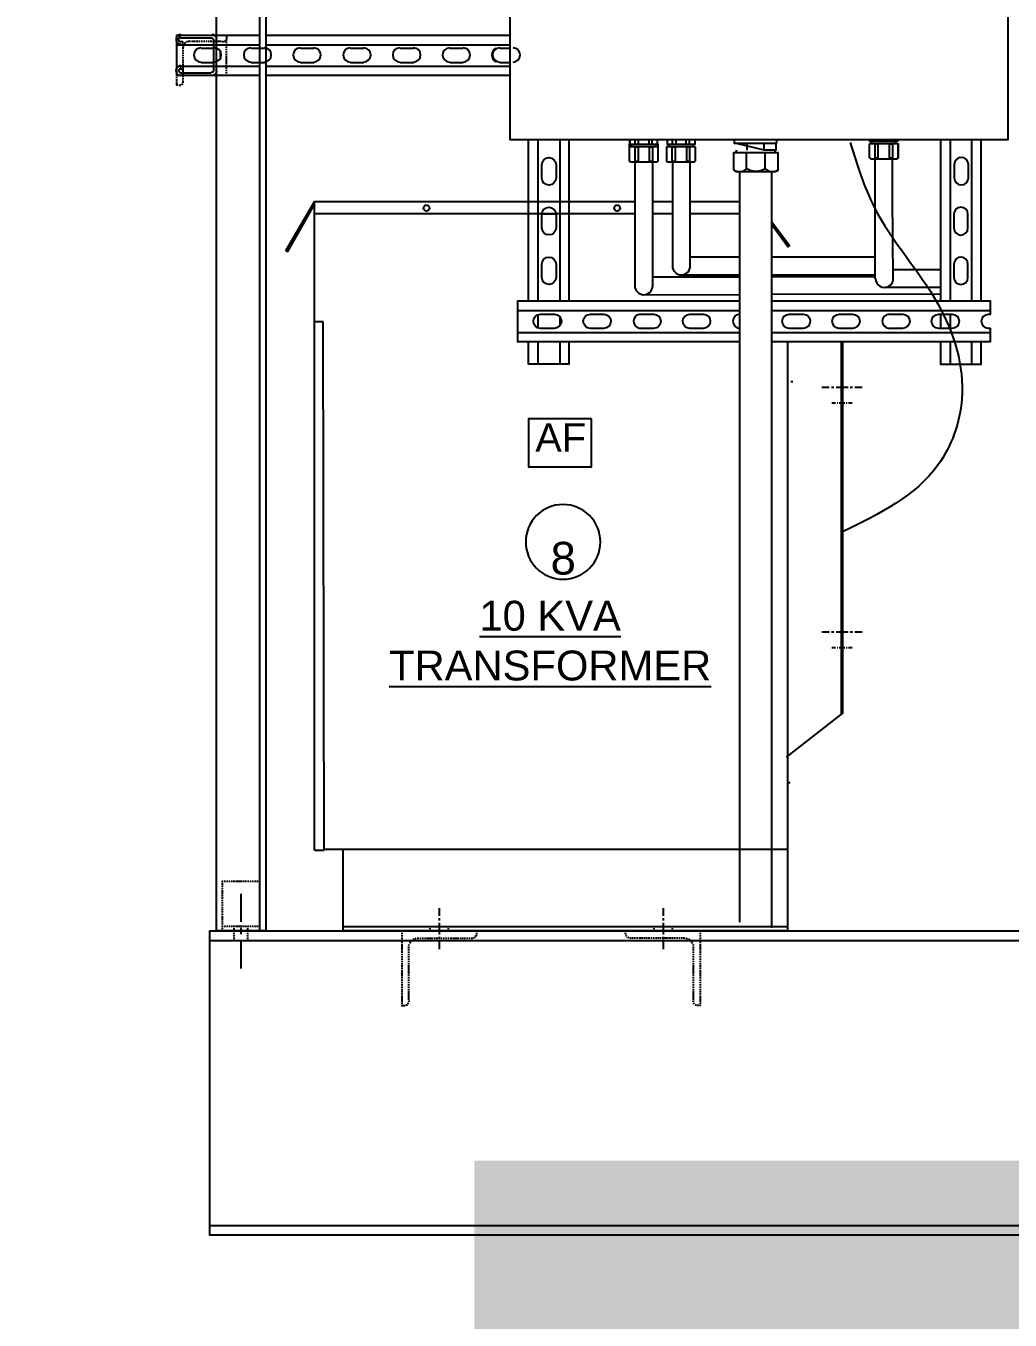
# Model space of a CAD drawing. Header units: feet. Extents: x -18 to 2540, y -48 to 1440.
# Drawn here: x 2086.91 to 2092.63, y 1375.41 to 1382.94 of the extents above; entities that cross this region are included whole.
import ezdxf
from ezdxf import colors
from ezdxf.entities.mleader import LeaderData, LeaderLine
from ezdxf.enums import TextEntityAlignment as Align
from ezdxf.math import Vec2, Vec3

# ---------------------------------------------------------------- set-up
doc = ezdxf.new("R2018")
doc.units = ezdxf.units.FT
doc.header["$MEASUREMENT"] = 0
for name, color, linetype in [('E-TEXT', 7, 'Continuous'), ('G-ANNO-TEXT', 1, 'Continuous'), ('PDF8_LP_OBJ-Hidden', 7, 'Continuous'), ('PDF8_LP_OBJ-Misc', 7, 'Continuous'), ('PDF8_LP_OBJ-Text', 7, 'Continuous')]:
    doc.layers.add(name, color=color, linetype=linetype)
doc.styles.add('NEI-A', font='arial.ttf')

# ---------------------------------------------------------------- blocks, each defined once
blk = doc.blocks.new('Equipment Callout Arrowhead .75')
at = {"color": 0}
blk.add_ellipse((-0.248, 0), major_axis=(0.743, 0), ratio=0.350959, start_param=-0.80282, end_param=3.944413, dxfattribs=at)
blk = doc.blocks.new('CIRCTAG')
at = {"color": 0, "linetype": 'ByBlock', "lineweight": -2, "transparency": 16777216}
blk.add_circle((0, 0), 0.125, dxfattribs=at)
at = {"layer": 'E-TEXT', "color": 0, "transparency": 16777216, "style": 'NEI-A'}
blk.add_attdef('TAGNUMBER', text='', height=0.1, dxfattribs=at).set_placement((0, 0), align=Align.MIDDLE_CENTER)
blk = doc.blocks.new('DETAIL_TITLE')
at = {"style": 'NEI-A', "flags": 8}
blk.add_attdef('#', text='', height=0.25, dxfattribs=at).set_placement((0.5922, -0.5109), align=Align.MIDDLE_CENTER)
at = {"lineweight": 30, "flags": 104}
blk.add_attdef('DETAIL_TITLE', text='', height=0.25, dxfattribs=at).set_placement((0.9099, -0.5251), align=Align.BOTTOM_LEFT)
at = {"style": 'NEI-A'}
for tag, p in [('SCALE:', (0.9386, -0.7379)), ('1"_=_', (1.5474, -0.7379))]:
    blk.add_attdef(tag, text='', height=0.1094, dxfattribs=at).set_placement(p, align=Align.BOTTOM_LEFT)

msp = doc.modelspace()

# ---------------------------------------------------------------- linework, layer by layer
msp.add_lwpolyline([(2088.585807, 1378.139618), (2088.641826, 1378.139715)])
at = {"color": 1}
msp.add_spline([(2091.704347, 1382.258043), (2091.843895, 1381.882585), (2092.214233, 1381.319399), (2092.353781, 1380.766939), (2092.214233, 1380.380754), (2091.663491, 1379.994569)], degree=3, dxfattribs=at)
at = {"layer": 'PDF8_LP_OBJ-Hidden', "lineweight": 25}
for points in [[(2087.785179, 1382.87627), (2087.785179, 1382.884272), (2087.790513, 1382.884272)], [(2087.785179, 1382.862934), (2087.785179, 1382.873603)], [(2087.785179, 1382.849599), (2087.785179, 1382.8576)], [(2087.785179, 1382.836263), (2087.785179, 1382.844264)], [(2087.795848, 1382.884272), (2087.803849, 1382.884272)], [(2087.809183, 1382.884272), (2087.817185, 1382.884272)], [(2087.822519, 1382.884272), (2087.833188, 1382.884272)], [(2087.835855, 1382.83893), (2087.833188, 1382.83893), (2087.830521, 1382.833596), (2087.827854, 1382.833596)], [(2087.835855, 1382.884272), (2087.846524, 1382.884272)], [(2087.846524, 1382.846931), (2087.843857, 1382.844264), (2087.838522, 1382.841597)], [(2087.849191, 1382.884272), (2087.85986, 1382.884272)], [(2087.865194, 1382.846931), (2087.851858, 1382.846931)], [(2087.862527, 1382.884272), (2087.873195, 1382.884272)], [(2087.881197, 1382.846931), (2087.870528, 1382.846931)], [(2087.87853, 1382.884272), (2087.886531, 1382.884272)], [(2087.894533, 1382.846931), (2087.883864, 1382.846931)], [(2087.891865, 1382.884272), (2087.899867, 1382.884272)], [(2087.907868, 1382.846931), (2087.8972, 1382.846931)], [(2087.905201, 1382.884272), (2087.913203, 1382.884272)], [(2087.921204, 1382.846931), (2087.910536, 1382.846931)], [(2087.918537, 1382.884272), (2087.926539, 1382.884272)], [(2087.93454, 1382.846931), (2087.926539, 1382.846931)], [(2087.931873, 1382.884272), (2087.939874, 1382.884272)], [(2087.947876, 1382.846931), (2087.939874, 1382.846931)], [(2087.945209, 1382.884272), (2087.95321, 1382.884272)], [(2087.961212, 1382.846931), (2087.95321, 1382.846931)], [(2087.958545, 1382.884272), (2087.966546, 1382.884272)], [(2087.974548, 1382.846931), (2087.966546, 1382.846931)], [(2087.97188, 1382.884272), (2087.982549, 1382.884272)], [(2087.987883, 1382.846931), (2087.979882, 1382.846931)], [(2087.985216, 1382.884272), (2087.995885, 1382.884272)], [(2088.001219, 1382.846931), (2087.993218, 1382.846931)], [(2087.998552, 1382.884272), (2088.009221, 1382.884272)], [(2088.014555, 1382.846931), (2088.006554, 1382.846931)], [(2088.011888, 1382.884272), (2088.022556, 1382.884272)], [(2088.030558, 1382.846931), (2088.019889, 1382.846931)], [(2088.027891, 1382.884272), (2088.035892, 1382.884272)], [(2088.043894, 1382.846931), (2088.033225, 1382.846931)], [(2088.041227, 1382.884272), (2088.049228, 1382.884272)], [(2088.046561, 1382.846931), (2088.062564, 1382.846931)], [(2088.054562, 1382.884272), (2088.062564, 1382.884272)], [(2088.065231, 1382.849599), (2088.067898, 1382.852266), (2088.070565, 1382.854933)], [(2088.067898, 1382.884272), (2088.073233, 1382.884272), (2088.073233, 1382.87627)], [(2088.073233, 1382.849599), (2088.073233, 1382.8576)], [(2088.073233, 1382.836263), (2088.073233, 1382.844264)], [(2087.785179, 1382.822927), (2087.785179, 1382.830928)], [(2087.785179, 1382.809591), (2087.785179, 1382.817593)], [(2087.785179, 1382.796255), (2087.785179, 1382.804257)], [(2087.785179, 1382.782919), (2087.785179, 1382.790921)], [(2087.785179, 1382.766916), (2087.785179, 1382.777585)], [(2087.785179, 1382.753581), (2087.785179, 1382.764249)], [(2087.822519, 1382.817593), (2087.819852, 1382.812258), (2087.819852, 1382.80159)], [(2087.819852, 1382.796255), (2087.819852, 1382.788254)], [(2087.819852, 1382.782919), (2087.819852, 1382.774918)], [(2087.819852, 1382.769584), (2087.819852, 1382.761582)], [(2087.819852, 1382.756248), (2087.819852, 1382.748246)], [(2087.825186, 1382.830928), (2087.825186, 1382.828261), (2087.822519, 1382.822927), (2087.822519, 1382.82026)], [(2088.073233, 1382.822927), (2088.073233, 1382.830928)], [(2088.073233, 1382.809591), (2088.073233, 1382.817593)], [(2088.073233, 1382.796255), (2088.073233, 1382.804257)], [(2088.073233, 1382.782919), (2088.073233, 1382.790921)], [(2088.073233, 1382.766916), (2088.073233, 1382.777585)], [(2088.073233, 1382.753581), (2088.073233, 1382.764249)], [(2087.785179, 1382.740245), (2087.785179, 1382.750913)], [(2087.785179, 1382.726909), (2087.785179, 1382.737578)], [(2087.785179, 1382.713573), (2087.785179, 1382.724242)], [(2087.785179, 1382.700237), (2087.785179, 1382.708239)], [(2087.785179, 1382.686902), (2087.785179, 1382.694903)], [(2087.785179, 1382.673566), (2087.785179, 1382.681567)], [(2087.819852, 1382.742912), (2087.819852, 1382.73491)], [(2087.819852, 1382.729576), (2087.819852, 1382.721575)], [(2087.819852, 1382.71624), (2087.819852, 1382.705572)], [(2087.819852, 1382.702905), (2087.819852, 1382.692236)], [(2087.819852, 1382.689569), (2087.819852, 1382.6789)], [(2088.073233, 1382.740245), (2088.073233, 1382.750913)], [(2088.073233, 1382.726909), (2088.073233, 1382.737578)], [(2088.073233, 1382.713573), (2088.073233, 1382.724242)], [(2088.073233, 1382.700237), (2088.073233, 1382.708239)], [(2088.073233, 1382.686902), (2088.073233, 1382.694903)], [(2088.073233, 1382.673566), (2088.073233, 1382.681567)], [(2087.785179, 1382.66023), (2087.785179, 1382.668231)], [(2087.785179, 1382.646894), (2087.785179, 1382.654896)], [(2087.785179, 1382.633558), (2087.785179, 1382.64156)], [(2087.785179, 1382.617555), (2087.785179, 1382.628224)], [(2087.785179, 1382.60422), (2087.785179, 1382.614888)], [(2087.819852, 1382.676233), (2087.819852, 1382.665564)], [(2087.819852, 1382.66023), (2087.819852, 1382.652228)], [(2087.819852, 1382.646894), (2087.819852, 1382.638893)], [(2087.819852, 1382.633558), (2087.819852, 1382.625557)], [(2087.819852, 1382.620222), (2087.819852, 1382.606887)], [(2088.073233, 1382.66023), (2088.073233, 1382.668231)], [(2088.073233, 1382.649561), (2088.073233, 1382.654896)], [(2087.790513, 1382.593551), (2087.785179, 1382.593551), (2087.785179, 1382.601552)], [(2087.795848, 1382.593551), (2087.809183, 1382.593551)], [(2087.811851, 1382.596218), (2087.814518, 1382.598885), (2087.817185, 1382.598885), (2087.817185, 1382.601552)], [(2088.055041, 1377.958021), (2088.049707, 1377.958021), (2088.049707, 1377.952687)], [(2088.049707, 1377.947353), (2088.049707, 1377.939351)], [(2088.068377, 1377.958021), (2088.060375, 1377.958021)], [(2088.081713, 1377.958021), (2088.073711, 1377.958021)], [(2088.095049, 1377.958021), (2088.087047, 1377.958021)], [(2088.108384, 1377.958021), (2088.100383, 1377.958021)], [(2088.12172, 1377.958021), (2088.113719, 1377.958021)], [(2088.137723, 1377.958021), (2088.127055, 1377.958021)], [(2088.151059, 1377.958021), (2088.14039, 1377.958021)], [(2088.164395, 1377.958021), (2088.153726, 1377.958021)], [(2088.177731, 1377.958021), (2088.167062, 1377.958021)], [(2088.191066, 1377.958021), (2088.180398, 1377.958021)], [(2088.204402, 1377.958021), (2088.196401, 1377.958021)], [(2088.217738, 1377.958021), (2088.209737, 1377.958021)], [(2088.231074, 1377.958021), (2088.223072, 1377.958021)], [(2088.24441, 1377.958021), (2088.236408, 1377.958021)], [(2088.257746, 1377.958021), (2088.249744, 1377.958021)], [(2088.268414, 1377.952687), (2088.268414, 1377.958021), (2088.26308, 1377.958021)], [(2088.268414, 1377.939351), (2088.268414, 1377.947353)], [(2088.049707, 1377.934017), (2088.049707, 1377.926016)], [(2088.049707, 1377.920681), (2088.049707, 1377.91268)], [(2088.049707, 1377.907345), (2088.049707, 1377.896677)], [(2088.049707, 1377.89401), (2088.049707, 1377.883341)], [(2088.049707, 1377.880674), (2088.049707, 1377.870005)], [(2088.049707, 1377.867338), (2088.049707, 1377.856669)], [(2088.268414, 1377.926016), (2088.268414, 1377.934017)], [(2088.268414, 1377.91268), (2088.268414, 1377.920681)], [(2088.268414, 1377.896677), (2088.268414, 1377.907345)], [(2088.268414, 1377.883341), (2088.268414, 1377.89401)], [(2088.268414, 1377.870005), (2088.268414, 1377.880674)], [(2088.268414, 1377.856669), (2088.268414, 1377.867338)], [(2088.049707, 1377.851335), (2088.049707, 1377.843333)], [(2088.049707, 1377.837999), (2088.049707, 1377.829998)], [(2088.049707, 1377.824663), (2088.049707, 1377.816662)], [(2088.049707, 1377.811328), (2088.049707, 1377.803326)], [(2088.049707, 1377.797992), (2088.049707, 1377.78999)], [(2088.268414, 1377.843333), (2088.268414, 1377.851335)], [(2088.268414, 1377.829998), (2088.268414, 1377.837999)], [(2088.268414, 1377.816662), (2088.268414, 1377.824663)], [(2088.268414, 1377.803326), (2088.268414, 1377.811328)], [(2088.268414, 1377.78999), (2088.268414, 1377.797992)], [(2088.049707, 1377.784656), (2088.049707, 1377.776654)], [(2088.049707, 1377.77132), (2088.049707, 1377.763319)], [(2088.049707, 1377.757984), (2088.049707, 1377.747316)], [(2088.049707, 1377.744648), (2088.049707, 1377.73398)], [(2088.049707, 1377.731313), (2088.049707, 1377.720644)], [(2088.049707, 1377.717977), (2088.049707, 1377.707308)], [(2088.268414, 1377.776654), (2088.268414, 1377.784656)], [(2088.268414, 1377.763319), (2088.268414, 1377.77132)], [(2088.268414, 1377.747316), (2088.268414, 1377.757984)], [(2088.268414, 1377.73398), (2088.268414, 1377.744648)], [(2088.268414, 1377.720644), (2088.268414, 1377.731313)], [(2088.268414, 1377.707308), (2088.268414, 1377.717977)], [(2088.049707, 1377.701974), (2088.049707, 1377.693972)], [(2088.055041, 1377.696639), (2088.049707, 1377.696639)], [(2088.049707, 1377.688638), (2088.049707, 1377.680637)], [(2088.049707, 1377.675302), (2088.049707, 1377.669968), (2088.055041, 1377.669968)], [(2088.068377, 1377.696639), (2088.060375, 1377.696639)], [(2088.060375, 1377.669968), (2088.068377, 1377.669968)], [(2088.081713, 1377.696639), (2088.073711, 1377.696639)], [(2088.073711, 1377.669968), (2088.081713, 1377.669968)], [(2088.095049, 1377.696639), (2088.087047, 1377.696639)], [(2088.087047, 1377.669968), (2088.095049, 1377.669968)], [(2088.108384, 1377.696639), (2088.100383, 1377.696639)], [(2088.100383, 1377.669968), (2088.108384, 1377.669968)], [(2088.12172, 1377.696639), (2088.113719, 1377.696639)], [(2088.113719, 1377.669968), (2088.12172, 1377.669968)], [(2088.119053, 1377.691305), (2088.119053, 1377.696639)], [(2088.119053, 1377.677969), (2088.119053, 1377.685971)], [(2088.119053, 1377.664634), (2088.119053, 1377.672635)], [(2088.119053, 1377.651298), (2088.119053, 1377.659299)], [(2088.119053, 1377.637962), (2088.119053, 1377.645963)], [(2088.137723, 1377.696639), (2088.127055, 1377.696639)], [(2088.127055, 1377.669968), (2088.137723, 1377.669968)], [(2088.151059, 1377.696639), (2088.14039, 1377.696639)], [(2088.14039, 1377.669968), (2088.151059, 1377.669968)], [(2088.164395, 1377.696639), (2088.153726, 1377.696639)], [(2088.153726, 1377.669968), (2088.164395, 1377.669968)], [(2088.177731, 1377.696639), (2088.167062, 1377.696639)], [(2088.167062, 1377.669968), (2088.177731, 1377.669968)], [(2088.191066, 1377.696639), (2088.180398, 1377.696639)], [(2088.180398, 1377.669968), (2088.191066, 1377.669968)], [(2088.204402, 1377.696639), (2088.196401, 1377.696639)], [(2088.196401, 1377.669968), (2088.204402, 1377.669968)], [(2088.199068, 1377.691305), (2088.199068, 1377.696639)], [(2088.199068, 1377.677969), (2088.199068, 1377.685971)], [(2088.199068, 1377.664634), (2088.199068, 1377.672635)], [(2088.199068, 1377.651298), (2088.199068, 1377.659299)], [(2088.199068, 1377.637962), (2088.199068, 1377.645963)], [(2088.217738, 1377.696639), (2088.209737, 1377.696639)], [(2088.209737, 1377.669968), (2088.217738, 1377.669968)], [(2088.231074, 1377.696639), (2088.223072, 1377.696639)], [(2088.223072, 1377.669968), (2088.231074, 1377.669968)], [(2088.24441, 1377.696639), (2088.236408, 1377.696639)], [(2088.236408, 1377.669968), (2088.24441, 1377.669968)], [(2088.257746, 1377.696639), (2088.249744, 1377.696639)], [(2088.249744, 1377.669968), (2088.257746, 1377.669968)], [(2088.268414, 1377.696639), (2088.26308, 1377.696639)], [(2088.26308, 1377.669968), (2088.268414, 1377.669968), (2088.268414, 1377.675302)], [(2088.268414, 1377.693972), (2088.268414, 1377.701974)], [(2088.268414, 1377.680637), (2088.268414, 1377.688638)], [(2089.097902, 1377.669968), (2089.095235, 1377.669968), (2089.095235, 1377.664634)], [(2089.095235, 1377.659299), (2089.095235, 1377.651298)], [(2089.095235, 1377.645963), (2089.095235, 1377.637962)], [(2089.113905, 1377.669968), (2089.103236, 1377.669968)], [(2089.127241, 1377.669968), (2089.116572, 1377.669968)], [(2089.140577, 1377.669968), (2089.129908, 1377.669968)], [(2089.153912, 1377.669968), (2089.143244, 1377.669968)], [(2089.167248, 1377.669968), (2089.159247, 1377.669968)], [(2089.180584, 1377.669968), (2089.172582, 1377.669968)], [(2089.19392, 1377.669968), (2089.185918, 1377.669968)], [(2089.207256, 1377.669968), (2089.199254, 1377.669968)], [(2089.220591, 1377.669968), (2089.21259, 1377.669968)], [(2089.233927, 1377.669968), (2089.225926, 1377.669968)], [(2089.247263, 1377.669968), (2089.239262, 1377.669968)], [(2089.263266, 1377.669968), (2089.252597, 1377.669968)], [(2089.276602, 1377.669968), (2089.265933, 1377.669968)], [(2089.289938, 1377.669968), (2089.279269, 1377.669968)], [(2089.303273, 1377.669968), (2089.292605, 1377.669968)], [(2089.316609, 1377.669968), (2089.308608, 1377.669968)], [(2089.329945, 1377.669968), (2089.321944, 1377.669968)], [(2089.343281, 1377.669968), (2089.335279, 1377.669968)], [(2089.356617, 1377.669968), (2089.348615, 1377.669968)], [(2089.369953, 1377.669968), (2089.361951, 1377.669968)], [(2089.383288, 1377.669968), (2089.375287, 1377.669968)], [(2089.396624, 1377.669968), (2089.388623, 1377.669968)], [(2089.412627, 1377.669968), (2089.401959, 1377.669968)], [(2089.425963, 1377.669968), (2089.415294, 1377.669968)], [(2089.439299, 1377.669968), (2089.42863, 1377.669968)], [(2089.452635, 1377.669968), (2089.441966, 1377.669968)], [(2089.46597, 1377.669968), (2089.457969, 1377.669968)], [(2089.479306, 1377.669968), (2089.471305, 1377.669968)], [(2089.492642, 1377.669968), (2089.484641, 1377.669968)], [(2089.505978, 1377.669968), (2089.497976, 1377.669968)], [(2089.519314, 1377.669968), (2089.511312, 1377.669968)], [(2089.519314, 1377.635295), (2089.516647, 1377.632628), (2089.513979, 1377.62996), (2089.511312, 1377.62996)], [(2089.527315, 1377.645963), (2089.527315, 1377.643296), (2089.524648, 1377.640629), (2089.521981, 1377.637962)], [(2089.529982, 1377.664634), (2089.529982, 1377.669968), (2089.524648, 1377.669968)], [(2089.529982, 1377.659299), (2089.529982, 1377.648631)], [(2090.39681, 1377.664634), (2090.39681, 1377.669968), (2090.402145, 1377.669968)], [(2090.399477, 1377.651298), (2090.39681, 1377.653965), (2090.39681, 1377.659299)], [(2090.404812, 1377.637962), (2090.402145, 1377.640629), (2090.399477, 1377.645963)], [(2090.407479, 1377.669968), (2090.41548, 1377.669968)], [(2090.41548, 1377.62996), (2090.410146, 1377.632628), (2090.407479, 1377.635295)], [(2090.420815, 1377.669968), (2090.428816, 1377.669968)], [(2090.434151, 1377.669968), (2090.442152, 1377.669968)], [(2090.447486, 1377.669968), (2090.458155, 1377.669968)], [(2090.460822, 1377.669968), (2090.471491, 1377.669968)], [(2090.474158, 1377.669968), (2090.484827, 1377.669968)], [(2090.487494, 1377.669968), (2090.498163, 1377.669968)], [(2090.503497, 1377.669968), (2090.511498, 1377.669968)], [(2090.516833, 1377.669968), (2090.524834, 1377.669968)], [(2090.530168, 1377.669968), (2090.53817, 1377.669968)], [(2090.543504, 1377.669968), (2090.551506, 1377.669968)], [(2090.55684, 1377.669968), (2090.564842, 1377.669968)], [(2090.570176, 1377.669968), (2090.578177, 1377.669968)], [(2090.583512, 1377.669968), (2090.591513, 1377.669968)], [(2090.596848, 1377.669968), (2090.607516, 1377.669968)], [(2090.610183, 1377.669968), (2090.620852, 1377.669968)], [(2090.623519, 1377.669968), (2090.634188, 1377.669968)], [(2090.636855, 1377.669968), (2090.647524, 1377.669968)], [(2090.652858, 1377.669968), (2090.660859, 1377.669968)], [(2090.666194, 1377.669968), (2090.674195, 1377.669968)], [(2090.67953, 1377.669968), (2090.687531, 1377.669968)], [(2090.692865, 1377.669968), (2090.700867, 1377.669968)], [(2090.706201, 1377.669968), (2090.714203, 1377.669968)], [(2090.719537, 1377.669968), (2090.727539, 1377.669968)], [(2090.732873, 1377.669968), (2090.740874, 1377.669968)], [(2090.746209, 1377.669968), (2090.756877, 1377.669968)], [(2090.759544, 1377.669968), (2090.770213, 1377.669968)], [(2090.77288, 1377.669968), (2090.783549, 1377.669968)], [(2090.786216, 1377.669968), (2090.796885, 1377.669968)], [(2090.802219, 1377.669968), (2090.810221, 1377.669968)], [(2090.815555, 1377.669968), (2090.823556, 1377.669968)], [(2090.828891, 1377.669968), (2090.831558, 1377.669968), (2090.831558, 1377.664634)], [(2090.831558, 1377.659299), (2090.831558, 1377.651298)], [(2090.831558, 1377.645963), (2090.831558, 1377.637962)], [(2088.119053, 1377.624626), (2088.119053, 1377.632628)], [(2088.119053, 1377.613957), (2088.119053, 1377.619292)], [(2088.199068, 1377.624626), (2088.199068, 1377.632628)], [(2088.199068, 1377.613957), (2088.199068, 1377.619292)], [(2089.095235, 1377.632628), (2089.095235, 1377.624626)], [(2089.095235, 1377.619292), (2089.095235, 1377.61129)], [(2089.095235, 1377.605956), (2089.095235, 1377.597954)], [(2089.095235, 1377.59262), (2089.095235, 1377.581951)], [(2089.095235, 1377.579284), (2089.095235, 1377.568616)], [(2089.095235, 1377.565949), (2089.095235, 1377.55528)], [(2089.135242, 1377.584619), (2089.137909, 1377.59262)], [(2089.135242, 1377.568616), (2089.135242, 1377.579284)], [(2089.135242, 1377.55528), (2089.135242, 1377.563281)], [(2089.140577, 1377.597954), (2089.143244, 1377.600622), (2089.145911, 1377.605956)], [(2089.148578, 1377.608623), (2089.153912, 1377.616625)], [(2089.159247, 1377.619292), (2089.161914, 1377.621959), (2089.167248, 1377.621959)], [(2089.169915, 1377.624626), (2089.177917, 1377.627293)], [(2089.183251, 1377.627293), (2089.19392, 1377.627293)], [(2089.199254, 1377.627293), (2089.207256, 1377.627293)], [(2089.21259, 1377.627293), (2089.220591, 1377.627293)], [(2089.225926, 1377.627293), (2089.236594, 1377.627293)], [(2089.239262, 1377.627293), (2089.24993, 1377.627293)], [(2089.252597, 1377.627293), (2089.263266, 1377.627293)], [(2089.265933, 1377.627293), (2089.276602, 1377.627293)], [(2089.281936, 1377.627293), (2089.289938, 1377.627293)], [(2089.295272, 1377.627293), (2089.303273, 1377.627293)], [(2089.308608, 1377.627293), (2089.316609, 1377.627293)], [(2089.321944, 1377.627293), (2089.329945, 1377.627293)], [(2089.335279, 1377.627293), (2089.343281, 1377.627293)], [(2089.348615, 1377.627293), (2089.356617, 1377.627293)], [(2089.361951, 1377.627293), (2089.369953, 1377.627293)], [(2089.375287, 1377.627293), (2089.385956, 1377.627293)], [(2089.388623, 1377.627293), (2089.399291, 1377.627293)], [(2089.401959, 1377.627293), (2089.412627, 1377.627293)], [(2089.415294, 1377.627293), (2089.425963, 1377.627293)], [(2089.431297, 1377.627293), (2089.439299, 1377.627293)], [(2089.444633, 1377.627293), (2089.452635, 1377.627293)], [(2089.457969, 1377.627293), (2089.46597, 1377.627293)], [(2089.471305, 1377.627293), (2089.479306, 1377.627293)], [(2089.484641, 1377.627293), (2089.492642, 1377.627293)], [(2089.497976, 1377.627293), (2089.503311, 1377.627293), (2089.508645, 1377.62996)], [(2090.428816, 1377.627293), (2090.423482, 1377.627293), (2090.420815, 1377.62996)], [(2090.442152, 1377.627293), (2090.434151, 1377.627293)], [(2090.455488, 1377.627293), (2090.447486, 1377.627293)], [(2090.468824, 1377.627293), (2090.460822, 1377.627293)], [(2090.484827, 1377.627293), (2090.474158, 1377.627293)], [(2090.498163, 1377.627293), (2090.487494, 1377.627293)], [(2090.511498, 1377.627293), (2090.50083, 1377.627293)], [(2090.524834, 1377.627293), (2090.514165, 1377.627293)], [(2090.53817, 1377.627293), (2090.527501, 1377.627293)], [(2090.551506, 1377.627293), (2090.543504, 1377.627293)], [(2090.564842, 1377.627293), (2090.55684, 1377.627293)], [(2090.578177, 1377.627293), (2090.570176, 1377.627293)], [(2090.591513, 1377.627293), (2090.583512, 1377.627293)], [(2090.604849, 1377.627293), (2090.596848, 1377.627293)], [(2090.618185, 1377.627293), (2090.610183, 1377.627293)], [(2090.634188, 1377.627293), (2090.623519, 1377.627293)], [(2090.647524, 1377.627293), (2090.636855, 1377.627293)], [(2090.660859, 1377.627293), (2090.650191, 1377.627293)], [(2090.674195, 1377.627293), (2090.663527, 1377.627293)], [(2090.687531, 1377.627293), (2090.676862, 1377.627293)], [(2090.700867, 1377.627293), (2090.692865, 1377.627293)], [(2090.714203, 1377.627293), (2090.706201, 1377.627293)], [(2090.727539, 1377.627293), (2090.719537, 1377.627293)], [(2090.743542, 1377.627293), (2090.732873, 1377.627293)], [(2090.748876, 1377.627293), (2090.756877, 1377.624626)], [(2090.762212, 1377.621959), (2090.764879, 1377.621959), (2090.770213, 1377.619292)], [(2090.77288, 1377.616625), (2090.778215, 1377.608623)], [(2090.780882, 1377.605956), (2090.783549, 1377.600622), (2090.786216, 1377.597954)], [(2090.788883, 1377.59262), (2090.79155, 1377.584619)], [(2090.79155, 1377.568616), (2090.79155, 1377.579284)], [(2090.79155, 1377.55528), (2090.79155, 1377.563281)], [(2090.831558, 1377.632628), (2090.831558, 1377.624626)], [(2090.831558, 1377.619292), (2090.831558, 1377.61129)], [(2090.831558, 1377.605956), (2090.831558, 1377.597954)], [(2090.831558, 1377.59262), (2090.831558, 1377.581951)], [(2090.831558, 1377.579284), (2090.831558, 1377.568616)], [(2090.831558, 1377.565949), (2090.831558, 1377.55528)], [(2089.095235, 1377.552613), (2089.095235, 1377.541944)], [(2089.095235, 1377.53661), (2089.095235, 1377.528608)], [(2089.095235, 1377.523274), (2089.095235, 1377.515272)], [(2089.095235, 1377.509938), (2089.095235, 1377.501937)], [(2089.095235, 1377.496602), (2089.095235, 1377.488601)], [(2089.135242, 1377.541944), (2089.135242, 1377.549946)], [(2089.135242, 1377.528608), (2089.135242, 1377.53661)], [(2089.135242, 1377.515272), (2089.135242, 1377.523274)], [(2089.135242, 1377.501937), (2089.135242, 1377.509938)], [(2089.135242, 1377.488601), (2089.135242, 1377.496602)], [(2090.79155, 1377.541944), (2090.79155, 1377.549946)], [(2090.79155, 1377.528608), (2090.79155, 1377.53661)], [(2090.79155, 1377.515272), (2090.79155, 1377.523274)], [(2090.79155, 1377.501937), (2090.79155, 1377.509938)], [(2090.79155, 1377.488601), (2090.79155, 1377.496602)], [(2090.831558, 1377.552613), (2090.831558, 1377.541944)], [(2090.831558, 1377.539277), (2090.831558, 1377.528608)], [(2090.831558, 1377.523274), (2090.831558, 1377.515272)], [(2090.831558, 1377.509938), (2090.831558, 1377.501937)], [(2090.831558, 1377.496602), (2090.831558, 1377.488601)], [(2089.095235, 1377.483266), (2089.095235, 1377.475265)], [(2089.095235, 1377.469931), (2089.095235, 1377.461929)], [(2089.095235, 1377.456595), (2089.095235, 1377.448593)], [(2089.095235, 1377.443259), (2089.095235, 1377.43259)], [(2089.095235, 1377.429923), (2089.095235, 1377.419255)], [(2089.095235, 1377.416587), (2089.095235, 1377.405919)], [(2089.135242, 1377.475265), (2089.135242, 1377.483266)], [(2089.135242, 1377.459262), (2089.135242, 1377.469931)], [(2089.135242, 1377.445926), (2089.135242, 1377.456595)], [(2089.135242, 1377.43259), (2089.135242, 1377.443259)], [(2089.135242, 1377.419255), (2089.135242, 1377.429923)], [(2089.135242, 1377.405919), (2089.135242, 1377.41392)], [(2090.79155, 1377.475265), (2090.79155, 1377.483266)], [(2090.79155, 1377.459262), (2090.79155, 1377.469931)], [(2090.79155, 1377.445926), (2090.79155, 1377.456595)], [(2090.79155, 1377.43259), (2090.79155, 1377.443259)], [(2090.79155, 1377.419255), (2090.79155, 1377.429923)], [(2090.79155, 1377.405919), (2090.79155, 1377.41392)], [(2090.831558, 1377.483266), (2090.831558, 1377.475265)], [(2090.831558, 1377.469931), (2090.831558, 1377.461929)], [(2090.831558, 1377.456595), (2090.831558, 1377.448593)], [(2090.831558, 1377.443259), (2090.831558, 1377.43259)], [(2090.831558, 1377.429923), (2090.831558, 1377.419255)], [(2090.831558, 1377.416587), (2090.831558, 1377.405919)], [(2089.095235, 1377.403252), (2089.095235, 1377.392583)], [(2089.095235, 1377.387249), (2089.095235, 1377.379247)], [(2089.095235, 1377.373913), (2089.095235, 1377.365911)], [(2089.095235, 1377.360577), (2089.095235, 1377.352575)], [(2089.095235, 1377.347241), (2089.095235, 1377.33924)], [(2089.095235, 1377.333905), (2089.095235, 1377.325904)], [(2089.135242, 1377.392583), (2089.135242, 1377.400584)], [(2089.135242, 1377.379247), (2089.135242, 1377.387249)], [(2089.135242, 1377.365911), (2089.135242, 1377.373913)], [(2089.135242, 1377.352575), (2089.135242, 1377.360577)], [(2089.135242, 1377.33924), (2089.135242, 1377.347241)], [(2089.135242, 1377.325904), (2089.135242, 1377.333905)], [(2090.79155, 1377.392583), (2090.79155, 1377.400584)], [(2090.79155, 1377.379247), (2090.79155, 1377.387249)], [(2090.79155, 1377.365911), (2090.79155, 1377.373913)], [(2090.79155, 1377.352575), (2090.79155, 1377.360577)], [(2090.79155, 1377.33924), (2090.79155, 1377.347241)], [(2090.79155, 1377.325904), (2090.79155, 1377.333905)], [(2090.831558, 1377.403252), (2090.831558, 1377.392583)], [(2090.831558, 1377.387249), (2090.831558, 1377.379247)], [(2090.831558, 1377.373913), (2090.831558, 1377.365911)], [(2090.831558, 1377.360577), (2090.831558, 1377.352575)], [(2090.831558, 1377.347241), (2090.831558, 1377.33924)], [(2090.831558, 1377.333905), (2090.831558, 1377.325904)], [(2089.095235, 1377.32057), (2089.095235, 1377.312568)], [(2089.095235, 1377.307234), (2089.095235, 1377.299232)], [(2089.095235, 1377.293898), (2089.095235, 1377.283229)], [(2089.095235, 1377.280562), (2089.095235, 1377.269893)], [(2089.095235, 1377.267226), (2089.095235, 1377.256558)], [(2089.135242, 1377.309901), (2089.135242, 1377.32057)], [(2089.135242, 1377.296565), (2089.135242, 1377.307234)], [(2089.135242, 1377.283229), (2089.135242, 1377.293898)], [(2089.135242, 1377.269893), (2089.135242, 1377.280562)], [(2089.135242, 1377.264559), (2089.135242, 1377.256558)], [(2090.79155, 1377.309901), (2090.79155, 1377.32057)], [(2090.79155, 1377.296565), (2090.79155, 1377.307234)], [(2090.79155, 1377.283229), (2090.79155, 1377.293898)], [(2090.79155, 1377.269893), (2090.79155, 1377.280562)], [(2090.79155, 1377.256558), (2090.79155, 1377.264559)], [(2090.831558, 1377.32057), (2090.831558, 1377.312568)], [(2090.831558, 1377.307234), (2090.831558, 1377.299232)], [(2090.831558, 1377.293898), (2090.831558, 1377.283229)], [(2090.831558, 1377.280562), (2090.831558, 1377.269893)], [(2090.831558, 1377.267226), (2090.831558, 1377.256558)], [(2089.095235, 1377.25389), (2089.095235, 1377.243222)], [(2089.095235, 1377.237887), (2089.095235, 1377.23522), (2089.100569, 1377.23522)], [(2089.103236, 1377.23522), (2089.113905, 1377.23522)], [(2089.127241, 1377.240555), (2089.124574, 1377.237887), (2089.119239, 1377.237887), (2089.119239, 1377.23522)], [(2089.132575, 1377.251223), (2089.129908, 1377.245889), (2089.129908, 1377.243222)], [(2090.796885, 1377.243222), (2090.794218, 1377.248556), (2090.794218, 1377.251223)], [(2090.810221, 1377.23522), (2090.804886, 1377.237887), (2090.802219, 1377.240555)], [(2090.823556, 1377.23522), (2090.812888, 1377.23522)], [(2090.831558, 1377.237887), (2090.831558, 1377.23522), (2090.826224, 1377.23522)], [(2090.831558, 1377.25389), (2090.831558, 1377.243222)]]:
    msp.add_lwpolyline(points, dxfattribs=at)
at = {"layer": 'PDF8_LP_OBJ-Misc', "lineweight": 25}
for points in [[(2088.303087, 1388.677848), (2088.303087, 1377.669968), (2088.015034, 1377.669968), (2088.015034, 1385.599444)], [(2088.268414, 1377.669968), (2088.268414, 1388.677848)], [(2088.268414, 1382.649561), (2087.785179, 1382.649561), (2087.785179, 1382.884272), (2088.268414, 1382.884272)], [(2087.820331, 1382.828261), (2087.820331, 1382.844264), (2087.804328, 1382.844264)], [(2088.303087, 1382.884272), (2089.725139, 1382.884272)], [(2087.785179, 1382.828261), (2088.268414, 1382.828261)], [(2088.003886, 1382.806924), (2087.926539, 1382.806924)], [(2088.038559, 1382.742912), (2088.038559, 1382.788254)], [(2088.294607, 1382.806924), (2088.217259, 1382.806924)], [(2088.303087, 1382.828261), (2089.725139, 1382.828261)], [(2088.585328, 1382.806924), (2088.505313, 1382.806924)], [(2088.873382, 1382.806924), (2088.796034, 1382.806924)], [(2089.164102, 1382.806924), (2089.084087, 1382.806924)], [(2089.452156, 1382.806924), (2089.374808, 1382.806924)], [(2089.725139, 1382.806924), (2089.665529, 1382.806924)], [(2087.785179, 1382.702905), (2088.268414, 1382.702905)], [(2087.806995, 1382.686902), (2087.820331, 1382.686902), (2087.820331, 1382.702905)], [(2087.926539, 1382.724242), (2088.003886, 1382.724242)], [(2088.217259, 1382.724242), (2088.294607, 1382.724242)], [(2088.303087, 1382.702905), (2089.725139, 1382.702905)], [(2088.505313, 1382.724242), (2088.585328, 1382.724242)], [(2088.796034, 1382.724242), (2088.873382, 1382.724242)], [(2089.084087, 1382.724242), (2089.164102, 1382.724242)], [(2089.374808, 1382.724242), (2089.452156, 1382.724242)], [(2089.665529, 1382.724242), (2089.725139, 1382.724242)], [(2087.983028, 1382.662897), (2087.806995, 1382.662897)], [(2089.725139, 1382.649561), (2088.303087, 1382.649561)], [(2089.831826, 1381.33465), (2089.831826, 1382.273491)], [(2089.885169, 1382.273491), (2089.885169, 1381.33465)], [(2090.013193, 1382.273491), (2090.013193, 1381.33465)], [(2090.066536, 1382.273491), (2090.066536, 1381.33465)], [(2090.421269, 1382.252154), (2090.418602, 1382.249487)], [(2090.418602, 1382.230817), (2090.423936, 1382.236151), (2090.581299, 1382.236151), (2090.586633, 1382.230817)], [(2090.581299, 1382.273491), (2090.581299, 1382.24682), (2090.421269, 1382.24682), (2090.421269, 1382.273491)], [(2090.423936, 1382.24682), (2090.423936, 1382.273491)], [(2090.431937, 1382.236151), (2090.431937, 1382.24682)], [(2090.453275, 1382.24682), (2090.453275, 1382.273491)], [(2090.471945, 1382.24682), (2090.471945, 1382.273491)], [(2090.53329, 1382.24682), (2090.53329, 1382.273491)], [(2090.55196, 1382.24682), (2090.55196, 1382.273491)], [(2090.573297, 1382.236151), (2090.573297, 1382.24682)], [(2090.581299, 1382.252154), (2090.586633, 1382.249487)], [(2090.586633, 1382.150802), (2090.586633, 1382.249487)], [(2090.634642, 1382.230817), (2090.634642, 1382.150802), (2090.637309, 1382.150802), (2090.637309, 1382.230817), (2090.634642, 1382.230817), (2090.639976, 1382.236151), (2090.797339, 1382.236151), (2090.802673, 1382.230817)], [(2090.800006, 1382.273491), (2090.800006, 1382.24682), (2090.639976, 1382.24682), (2090.639976, 1382.273491)], [(2090.650645, 1382.236151), (2090.650645, 1382.24682)], [(2090.669315, 1382.24682), (2090.669315, 1382.273491)], [(2090.690652, 1382.24682), (2090.690652, 1382.273491)], [(2090.74933, 1382.24682), (2090.74933, 1382.273491)], [(2090.768, 1382.24682), (2090.768, 1382.273491)], [(2090.789337, 1382.236151), (2090.789337, 1382.24682)], [(2090.802673, 1382.230817), (2090.802673, 1382.150802)], [(2091.029382, 1382.273491), (2091.029382, 1382.254821), (2091.277428, 1382.254821)], [(2091.272094, 1382.254821), (2091.272094, 1382.214814), (2091.202748, 1382.214814), (2091.034716, 1382.254821)], [(2091.104063, 1382.214814), (2091.104063, 1382.254821)], [(2091.202748, 1382.214814), (2091.202748, 1382.254821)], [(2091.277428, 1382.254821), (2091.277428, 1382.273491)], [(2091.816195, 1382.169472), (2091.816195, 1382.249487), (2091.821529, 1382.252154), (2091.976225, 1382.252154), (2091.984226, 1382.249487)], [(2091.978892, 1382.273491), (2091.978892, 1382.26549), (2091.818862, 1382.26549), (2091.818862, 1382.273491)], [(2091.829531, 1382.252154), (2091.829531, 1382.26549)], [(2091.850868, 1382.26549), (2091.850868, 1382.273491)], [(2091.869538, 1382.26549), (2091.869538, 1382.273491)], [(2091.928216, 1382.26549), (2091.928216, 1382.273491)], [(2091.949553, 1382.26549), (2091.949553, 1382.273491)], [(2091.968223, 1382.252154), (2091.968223, 1382.26549)], [(2092.229605, 1382.273491), (2092.229605, 1381.33465)], [(2092.285616, 1382.273491), (2092.285616, 1381.33465)], [(2092.410972, 1382.273491), (2092.410972, 1381.33465)], [(2092.466983, 1381.33465), (2092.466983, 1382.273491)], [(2091.048052, 1382.198811), (2091.042718, 1382.201478), (2091.042718, 1382.214814)], [(2091.098728, 1382.198811), (2091.098728, 1382.108127)], [(2091.208082, 1382.198811), (2091.208082, 1382.108127)], [(2091.258758, 1382.198811), (2091.26676, 1382.201478), (2091.26676, 1382.214814)], [(2091.816195, 1382.169472), (2091.824197, 1382.164138), (2091.973558, 1382.164138), (2091.984226, 1382.169472)], [(2091.848201, 1382.164138), (2091.848201, 1381.465341)], [(2090.418602, 1382.150802), (2090.42927, 1382.145467), (2090.575964, 1382.145467), (2090.586633, 1382.150802)], [(2090.634642, 1382.150802), (2090.645311, 1382.145467), (2090.794672, 1382.145467), (2090.802673, 1382.150802)], [(2090.773334, 1381.539985), (2090.773334, 1382.145467)], [(2091.061388, 1377.720676), (2091.061388, 1382.089457)], [(2091.248089, 1377.68867), (2091.248089, 1382.089457)], [(2092.30962, 1382.130647), (2092.30962, 1382.0533)], [(2092.392302, 1382.0533), (2092.392302, 1382.130647)], [(2088.585807, 1381.916091), (2088.420443, 1381.630705), (2088.431111, 1381.625371), (2088.585807, 1381.897421)], [(2088.585807, 1381.916091), (2090.450608, 1381.916091)], [(2090.554627, 1381.916091), (2090.669315, 1381.916091)], [(2090.773334, 1381.916091), (2091.061388, 1381.916091)], [(2089.909232, 1381.84346), (2089.991844, 1381.844078)], [(2090.669315, 1381.844078), (2090.554627, 1381.844078)], [(2091.061388, 1381.844078), (2090.773334, 1381.844078)], [(2091.248089, 1381.797825), (2091.34999, 1381.660044), (2091.341988, 1381.652042), (2091.248089, 1381.780463)], [(2092.306953, 1381.841411), (2092.306953, 1381.761396)], [(2092.389635, 1381.761396), (2092.389635, 1381.841411)], [(2091.061388, 1381.590698), (2090.770667, 1381.590698)], [(2091.847903, 1381.590698), (2091.248089, 1381.590698)], [(2090.719991, 1381.489345), (2091.061388, 1381.489345)], [(2091.248089, 1381.489345), (2091.847903, 1381.489345)], [(2091.846768, 1381.477025), (2091.248089, 1381.475794)], [(2092.225782, 1381.518684), (2091.958893, 1381.518684)], [(2092.306953, 1381.55069), (2092.306953, 1381.473342)], [(2092.389635, 1381.473342), (2092.389635, 1381.55069)], [(2091.061388, 1381.47541), (2090.554627, 1381.474368)], [(2092.225782, 1381.414665), (2091.908217, 1381.414665)], [(2091.061388, 1381.33465), (2089.767814, 1381.33465), (2089.767814, 1381.09994), (2091.061388, 1381.09994)], [(2090.502816, 1381.373006), (2091.061598, 1381.373869)], [(2092.228952, 1381.375673), (2091.2482, 1381.373994)], [(2089.767814, 1381.281307), (2091.061388, 1381.281307)], [(2089.885169, 1381.254635), (2089.885169, 1381.179954)], [(2091.248089, 1381.281307), (2092.520326, 1381.281307)], [(2092.229605, 1381.259969), (2092.229605, 1381.177287)], [(2092.285616, 1381.259969), (2092.285616, 1381.177287)], [(2088.636483, 1381.214628), (2088.585807, 1381.214628)], [(2091.338319, 1378.144723), (2088.641817, 1378.144723), (2088.636483, 1381.214292)], [(2090.013193, 1381.241299), (2090.013193, 1381.19329)], [(2089.767814, 1381.153283), (2091.061388, 1381.153283)], [(2090.066536, 1381.09994), (2090.066536, 1380.969249), (2089.831826, 1380.969249), (2089.831826, 1381.09994)], [(2089.885169, 1381.09994), (2089.885169, 1380.969249)], [(2090.013193, 1381.09994), (2090.013193, 1380.969249)], [(2091.248089, 1381.153283), (2092.520326, 1381.153283)], [(2091.333464, 1378.680918), (2091.662073, 1378.93687), (2091.662073, 1381.09994)], [(2091.651404, 1381.09994), (2091.651404, 1378.93687), (2091.662073, 1378.93687)], [(2092.229605, 1381.09994), (2092.229605, 1380.969249), (2092.466983, 1380.969249), (2092.466983, 1381.09994)], [(2092.285616, 1381.09994), (2092.285616, 1380.969249)], [(2092.410972, 1381.09994), (2092.410972, 1380.969249)], [(2091.369687, 1380.865229), (2091.359019, 1380.865229)], [(2091.582058, 1380.833223), (2091.539383, 1380.833223)], [(2091.60873, 1380.833223), (2091.595394, 1380.833223)], [(2091.691412, 1380.833223), (2091.622066, 1380.833223)], [(2091.718083, 1380.833223), (2091.704748, 1380.833223)], [(2091.774094, 1380.833223), (2091.731419, 1380.833223)], [(2091.619398, 1380.74254), (2091.598061, 1380.74254)], [(2091.632734, 1380.74254), (2091.6274, 1380.74254)], [(2091.672742, 1380.74254), (2091.640736, 1380.74254)], [(2091.662073, 1380.77988), (2091.651404, 1380.77988)], [(2091.686077, 1380.74254), (2091.680743, 1380.74254)], [(2091.715416, 1380.74254), (2091.694079, 1380.74254)], [(2091.662073, 1380.691864), (2091.651404, 1380.691864)], [(2091.582058, 1379.408958), (2091.539383, 1379.408958)], [(2091.60873, 1379.408958), (2091.595394, 1379.408958)], [(2091.691412, 1379.408958), (2091.622066, 1379.408958)], [(2091.662073, 1379.440964), (2091.651404, 1379.440964)], [(2091.718083, 1379.408958), (2091.704748, 1379.408958)], [(2091.774094, 1379.408958), (2091.731419, 1379.408958)], [(2091.619398, 1379.318275), (2091.598061, 1379.318275)], [(2091.632734, 1379.318275), (2091.6274, 1379.318275)], [(2091.672742, 1379.318275), (2091.640736, 1379.318275)], [(2091.662073, 1379.355615), (2091.651404, 1379.355615)], [(2091.686077, 1379.318275), (2091.680743, 1379.318275)], [(2091.715416, 1379.318275), (2091.694079, 1379.318275)], [(2091.662073, 1379.270266), (2091.651404, 1379.270266)], [(2091.338319, 1378.52346), (2091.353774, 1378.535498)], [(2088.159061, 1377.723311), (2088.159061, 1377.886008)], [(2089.311275, 1377.803326), (2089.311275, 1377.757984)], [(2090.615518, 1377.803326), (2090.615518, 1377.757984)], [(2089.311275, 1377.744648), (2089.311275, 1377.731313)], [(2089.311275, 1377.717977), (2089.311275, 1377.648631)], [(2090.615518, 1377.744648), (2090.615518, 1377.731313)], [(2090.615518, 1377.717977), (2090.615518, 1377.648631)], [(2088.159061, 1377.651298), (2088.159061, 1377.688638)], [(2088.753838, 1377.696639), (2091.338319, 1377.696639)], [(2089.257932, 1377.696639), (2089.257932, 1377.691305)], [(2089.257932, 1377.685971), (2089.257932, 1377.680637)], [(2089.257932, 1377.675302), (2089.257932, 1377.669968)], [(2089.311275, 1377.635295), (2089.311275, 1377.621959)], [(2089.364618, 1377.696639), (2089.364618, 1377.691305)], [(2089.364618, 1377.685971), (2089.364618, 1377.680637)], [(2089.364618, 1377.675302), (2089.364618, 1377.669968)], [(2090.562174, 1377.696639), (2090.562174, 1377.691305)], [(2090.562174, 1377.685971), (2090.562174, 1377.680637)], [(2090.562174, 1377.675302), (2090.562174, 1377.669968)], [(2090.615518, 1377.635295), (2090.615518, 1377.621959)], [(2090.668861, 1377.696639), (2090.668861, 1377.691305)], [(2090.668861, 1377.685971), (2090.668861, 1377.680637)], [(2090.668861, 1377.675302), (2090.668861, 1377.669968)], [(2088.159061, 1377.45126), (2088.159061, 1377.613957)], [(2089.311275, 1377.608623), (2089.311275, 1377.563281)], [(2090.615518, 1377.608623), (2090.615518, 1377.563281)]]:
    msp.add_lwpolyline(points, dxfattribs=at)
for points in [[(2092.621678, 1386.906354), (2092.621678, 1382.273491), (2089.725139, 1382.273491), (2089.725139, 1386.906354)], [(2090.471945, 1382.230817), (2090.450608, 1382.230817), (2090.450608, 1382.150802), (2090.471945, 1382.150802)], [(2090.554627, 1382.230817), (2090.53329, 1382.230817), (2090.53329, 1382.150802), (2090.554627, 1382.150802)], [(2090.687985, 1382.230817), (2090.666648, 1382.230817), (2090.666648, 1382.150802), (2090.687985, 1382.150802)], [(2090.770667, 1382.230817), (2090.751997, 1382.230817), (2090.751997, 1382.150802), (2090.770667, 1382.150802)], [(2091.866871, 1382.249487), (2091.848201, 1382.249487), (2091.848201, 1382.169472), (2091.866871, 1382.169472)], [(2091.95222, 1382.249487), (2091.930883, 1382.249487), (2091.930883, 1382.169472), (2091.95222, 1382.169472)], [(2091.984226, 1382.169472), (2091.984226, 1382.249487), (2091.981559, 1382.249487), (2091.981559, 1382.169472)], [(2091.024048, 1382.100126), (2091.040051, 1382.089457), (2091.26676, 1382.089457), (2091.28543, 1382.100126), (2091.28543, 1382.198811), (2091.024048, 1382.198811)]]:
    msp.add_lwpolyline(points, close=True, dxfattribs=at)
for points in [[(2087.804328, 1382.868269), (2087.984361, 1382.868269, -0.41421409), (2087.999031, 1382.852266), (2087.999031, 1382.6789, -0.41421409), (2087.984361, 1382.665564)], [(2087.988362, 1382.649561, 0.41421357), (2088.017701, 1382.677566)], [(2091.850868, 1381.466674, 1.00360146), (2091.954888, 1381.468008), (2091.949553, 1381.940096), (2091.949553, 1382.164138)], [(2090.450608, 1382.145467), (2090.450608, 1382.017444), (2090.450608, 1381.425921, 0.99999983), (2090.554627, 1381.424588), (2090.554627, 1382.145467)], [(2090.669315, 1382.145467), (2090.669315, 1381.540021, 0.99999983), (2090.773334, 1381.541355)], [(2091.248089, 1381.09994), (2092.520326, 1381.09994), (2092.520326, 1381.177287), (2092.509657, 1381.177287, -0.99636306), (2092.509657, 1381.259969), (2092.520326, 1381.259969), (2092.520326, 1381.33465), (2091.248089, 1381.33465)], [(2090.479946, 1381.259969), (2090.561446, 1381.259969, -0.99636306), (2090.559961, 1381.177287), (2090.479946, 1381.177287)], [(2091.928216, 1381.259969), (2092.009715, 1381.259969, -0.99636306), (2092.008231, 1381.177287), (2091.928216, 1381.177287)]]:
    msp.add_lwpolyline(points, format="xyb", dxfattribs=at)
for points in [[(2089.991856, 1382.129464), (2089.991855, 1382.0533, -0.99636306), (2089.909174, 1382.052117), (2089.909174, 1382.129464, -0.99636306)], [(2089.991856, 1381.841411), (2089.991855, 1381.762579, -0.99636306), (2089.909174, 1381.761396), (2089.909174, 1381.841411, -0.99636306)], [(2089.991856, 1381.55069), (2089.991855, 1381.474525, -0.99636306), (2089.909174, 1381.473342), (2089.909174, 1381.55069, -0.99636306)], [(2089.901172, 1381.259969), (2089.982671, 1381.259969, -0.99636306), (2089.981187, 1381.177287), (2089.901172, 1381.177287, -0.99636306)], [(2090.191893, 1381.259969), (2090.270725, 1381.259969, -0.99636306), (2090.269241, 1381.177287), (2090.191893, 1381.177287, -0.99636306)], [(2090.770667, 1381.259969), (2090.849499, 1381.259969, -0.99636306), (2090.848015, 1381.177287), (2090.770667, 1381.177287, -0.99636306)], [(2091.349442, 1381.259969), (2091.430941, 1381.259969, -0.99636306), (2091.429456, 1381.177287), (2091.349442, 1381.177287, -0.99636306)], [(2091.640162, 1381.259969), (2091.718994, 1381.259969, -0.99636306), (2091.71751, 1381.177287), (2091.640162, 1381.177287, -0.99636306)], [(2092.218937, 1381.259969), (2092.297769, 1381.259969, -0.99636306), (2092.296284, 1381.177287), (2092.218937, 1381.177287, -0.99636306)]]:
    msp.add_lwpolyline(points, format="xyb", close=True, dxfattribs=at)
for centre in [(2089.237928, 1381.877418), (2090.347802, 1381.877418)]:
    msp.add_circle(centre, 0.017337, dxfattribs=at)
for centre, radius, start, end in [((2087.808329, 1382.858934), 0.028005, 89.9999991, 270.0000009), ((2087.805661, 1382.858934), 0.012002, 90.0000224, 269.9999776), ((2087.989696, 1382.858934), 0.028005, 359.9999991, 90.0000009), ((2087.925205, 1382.76825), 0.041341, 90.2087607, 269.7912393), ((2088.002553, 1382.76825), 0.041341, 270.2087607, 89.7912393), ((2088.215926, 1382.76825), 0.041341, 90.2087607, 269.7912393), ((2088.293274, 1382.76825), 0.041341, 270.2087607, 89.7912393), ((2088.503979, 1382.76825), 0.041341, 90.2087607, 269.7912393), ((2088.581327, 1382.76825), 0.041341, 270.2087607, 89.7912393), ((2088.7947, 1382.76825), 0.041341, 90.2087607, 269.7912393), ((2088.872048, 1382.76825), 0.041341, 270.2087607, 89.7912393), ((2089.082754, 1382.76825), 0.041341, 90.2087607, 269.7912393), ((2089.162769, 1382.76825), 0.041341, 270.2087607, 89.7912393), ((2089.373475, 1382.76825), 0.041341, 90.2087607, 269.7912393), ((2089.450822, 1382.76825), 0.041341, 270.2087607, 89.7912393), ((2089.659863, 1382.76825), 0.041341, 114.6478177, 245.3521823), ((2089.664195, 1382.76825), 0.041341, 90.2087607, 269.7912393), ((2089.741543, 1382.76825), 0.041341, 270.2087607, 89.7912393), ((2087.808329, 1382.677566), 0.012002, 90.0000224, 269.9999776), ((2092.350961, 1382.130798), 0.041341, 0.2087607, 179.7912393), ((2091.060054, 1382.152135), 0.062678, 235.9204041, 313.3685393), ((2091.156072, 1382.189476), 0.097351, 235.826999, 304.173001), ((2091.25209, 1382.152135), 0.062678, 226.6314607, 304.0795959), ((2092.350961, 1382.05345), 0.041341, 180.2087607, 359.7912393), ((2092.348294, 1381.84126), 0.041341, 0.2087607, 179.7912393), ((2092.348294, 1381.761547), 0.041341, 180.2087607, 359.7912393), ((2092.348294, 1381.550539), 0.041341, 0.2087607, 179.7912393), ((2092.348294, 1381.473493), 0.041341, 180.2087607, 359.7912393), ((2090.483947, 1381.218628), 0.041341, 90.2087607, 269.7912393), ((2091.062722, 1381.218628), 0.041341, 90.2087607, 269.7912393), ((2091.932217, 1381.218628), 0.041341, 90.2087607, 269.7912393)]:
    msp.add_arc(centre, radius, start, end, dxfattribs=at)
at = {"layer": 'PDF8_LP_OBJ-Text', "lineweight": 25}
for points in [[(2095.291055, 1375.898972), (2087.977693, 1375.898972), (2087.977693, 1377.669968), (2094.669606, 1377.669968)], [(2087.977693, 1377.613957), (2094.688276, 1377.613957)], [(2087.977693, 1375.954982), (2095.272384, 1375.954982)]]:
    msp.add_lwpolyline(points, dxfattribs=at)

# ---------------------------------------------------------------- block references
at = {"layer": 'G-ANNO-TEXT'}
ref = msp.add_blockref('CIRCTAG', (2090.03292, 1379.934481), dxfattribs=dict(at, xscale=-1.73868537655237, yscale=1.73868537655237, zscale=1.73868537655237))
ref.add_attrib('TAGNUMBER', '8', dxfattribs={"layer": 'E-TEXT', "color": 0, "transparency": 16777216, "height": 0.190212, "style": 'NEI-A'}).set_placement((2090.033828, 1379.934481), align=Align.TOP_CENTER)
ref = msp.add_blockref('DETAIL_TITLE', (2015.001704, 1376.842178), dxfattribs=dict(at, xscale=2.26283738676726, yscale=2.26283738676726, zscale=2.26283738676726))
lines = msp.add_mtext('{\\LSCADA RACK DETAIL (SIDE VIEW)}', dxfattribs={"layer": '0', "insert": (2017.060652, 1376.332726), "char_height": 10.57518883, "attachment_point": 1})
ref.add_attrib('DETAIL_TITLE', '', (2017.060652, 1376.332726)).embed_mtext(lines)
ref = msp.add_blockref('DETAIL_TITLE', (1992.628943, 1376.842178), dxfattribs=dict(at, xscale=2.26283738676726, yscale=2.26283738676726, zscale=2.26283738676726))
lines = msp.add_mtext('{\\LSCADA RACK ELEVATION DETAIL}', dxfattribs={"layer": '0', "insert": (1994.687891, 1376.332726), "char_height": 10.33535964, "attachment_point": 1})
ref.add_attrib('DETAIL_TITLE', '', (1994.687891, 1376.332726)).embed_mtext(lines)

# ---------------------------------------------------------------- next in the draw order: texts
at = {"layer": 'G-ANNO-TEXT', "linetype": 'Continuous', "attachment_point": 5, "style": 'NEI-A', "bg_fill": 3, "box_fill_scale": 1.5, "bg_fill_color": 256, "bg_fill_transparency": 0}
for s, width, gutter_width, insert, char_height in [('AF', 0.31422611, 0.030239, (2090.01922, 1380.541734), 0.1658845), ('{\\L10 KVA TRANSFORMER}', 1.06741437, 0.014865, (2089.957806, 1379.358576), 0.17385636)]:
    msp.add_mtext_dynamic_manual_height_columns(s, width=width, gutter_width=gutter_width, heights=[0], dxfattribs=dict(at, insert=insert, char_height=char_height))

# ---------------------------------------------------------------- next in the draw order: linework, layer by layer
at = {"layer": 'G-ANNO-TEXT'}
msp.add_lwpolyline([(2090.19841, 1380.651341), (2089.831113, 1380.651341), (2089.831113, 1380.371504), (2090.19841, 1380.371504)], close=True, dxfattribs=at)

# ---------------------------------------------------------------- next in the draw order: leaders
ml = msp.add_multileader_mtext('Standard', dxfattribs=at)
ml.set_content('\\A1;6 MOTOR CONTROL CABLE CONDUITS (TYP.)', color=256, style='NEI-A')
ml.set_leader_properties()
ml.set_arrow_properties(name='Equipment Callout Arrowhead .75')
ml.build(insert=Vec2(0, 0))
ml.multileader.update_dxf_attribs({"dogleg_length": 0.0625, "arrow_head_size": 0.125})
ctx = ml.context
ctx.base_point, ctx.char_height, ctx.arrow_head_size, ctx.landing_gap_size, ctx.plane_origin = Vec3(2133.680839, 1383.790863), 0.1, 0.125, 0.09, Vec3(2077.345805, 1319.927864)
notes = []
notes.append((ctx, [(0, (0, 0, 0), (0, 0), (1, 0), 1, [])]))
ctx.mtext.insert, ctx.mtext.width, ctx.mtext.flow_direction = Vec3(2133.770839, 1383.855563), 2.21448175, 5
ctx.mtext.has_bg_fill, ctx.mtext.bg_color, ctx.mtext.bg_scale_factor, ctx.mtext.bg_transparency, ctx.mtext.use_window_bg_color = 1, -1027028792, 1.5, 0, 1
for ctx, leaders in notes:
    for number, flags, end, landing, length, lines in leaders:
        leader = LeaderData()
        leader.index, (leader.has_last_leader_line, leader.has_dogleg_vector, leader.attachment_direction) = number, flags
        leader.last_leader_point, leader.dogleg_vector, leader.dogleg_length = Vec3(end), Vec3(landing), length
        for number, points, colour, breaks in lines:
            line = LeaderLine()
            line.index, line.vertices, line.color, line.breaks = number, Vec3.list(points), colors.encode_raw_color(colour), breaks
            leader.lines.append(line)
        ctx.leaders.append(leader)

# ---------------------------------------------------------------- next in the draw order: linework, layer by layer
at = {"layer": 'PDF8_LP_OBJ-Hidden', "lineweight": 25}
msp.add_line((2088.073233, 1382.873603), (2088.073233, 1382.860267), dxfattribs=at)
at = {"layer": 'PDF8_LP_OBJ-Misc', "lineweight": 25}
msp.add_line((2090.450608, 1381.844078), (2088.585807, 1381.844078), dxfattribs=at)
msp.add_lwpolyline([(2087.808329, 1382.705572, 1.00000002), (2087.806995, 1382.649561)], format="xyb", dxfattribs=at)
for points in [[(2090.418602, 1382.249487), (2090.418602, 1382.150802)], [(2088.585807, 1378.139618), (2088.585807, 1381.916091)], [(2091.338319, 1381.09994), (2091.338319, 1377.669968), (2088.753838, 1377.669968), (2088.753838, 1378.144723)]]:
    msp.add_lwpolyline(points, dxfattribs=at)

doc.saveas('drawing.dxf')
